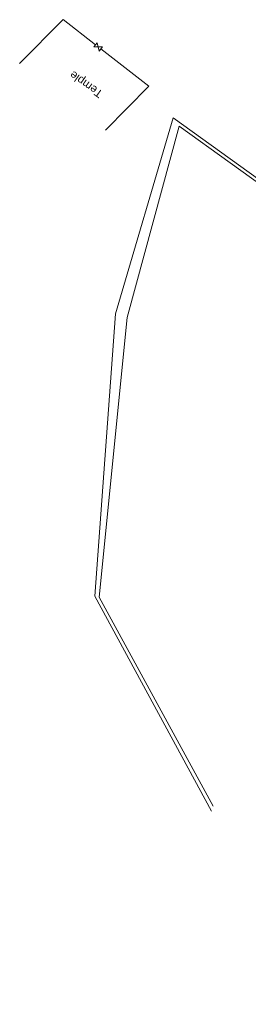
# Model space of a CAD drawing. Header units: metres. Extents: x 592467 to 614288, y 3398001 to 3402649.
# Drawn here: x 610737.5 to 610780.7, y 3401606.1 to 3401790 of the extents above; entities that cross this region are included whole.
import ezdxf

# ---------------------------------------------------------------- set-up
doc = ezdxf.new("R2010")
doc.units = ezdxf.units.M
doc.header["$MEASUREMENT"] = 0
for name, color, linetype, lineweight in [('Compound Wall', 7, 'Continuous', 13), ('Gate', 7, 'Continuous', 13), ('Pond Bottom', 5, 'Continuous', 0), ('Pond Top', 5, 'Continuous', 0), ('Text', 7, 'Continuous', 13)]:
    doc.layers.add(name, color=color, linetype=linetype, lineweight=lineweight)
doc.styles.add('ARIAL', font='arial.ttf')

# ---------------------------------------------------------------- blocks, each defined once
blk = doc.blocks.new('GT')
at = {"layer": 'Gate'}
for p, q in [((-0.5, -0.5), (-0.5, 0.5)), ((-0.5, 0.5), (0.5, -0.5)), ((0.5, 0.5), (0.5, -0.5))]:
    blk.add_line(p, q, dxfattribs=at)
at = {"layer": 'Gate', "flags": 128}
blk.add_lwpolyline([(0.5, 0.5), (-0.5, -0.5)], dxfattribs=at)

msp = doc.modelspace()

# ---------------------------------------------------------------- linework, layer by layer
at = {"layer": 'Compound Wall', "lineweight": 13, "flags": 128}
for points in [[(610737.4627, 3401781.8527), (610745.6402, 3401790.0438), (610751.7177, 3401785.3306)], [(610737.4627, 3401781.8527), (610745.6402, 3401790.0438), (610751.7177, 3401785.3306)], [(610752.7146, 3401784.5516), (610761.7314, 3401777.5489), (610753.5539, 3401769.3578)], [(610752.7146, 3401784.5516), (610761.7314, 3401777.5489), (610753.5539, 3401769.3578)]]:
    msp.add_lwpolyline(points, dxfattribs=at)
at = {"layer": 'Pond Bottom', "flags": 128}
msp.add_lwpolyline([(610773.7619, 3401642.6361), (610752.3706, 3401681.7824), (610757.6611, 3401734.2013), (610767.4111, 3401770.0537), (610891.7429, 3401680.7463), (610864.0308, 3401606.0626)], dxfattribs=at)
msp.add_lwpolyline([(610773.7619, 3401642.6361), (610752.3706, 3401681.7824), (610757.6611, 3401734.2013), (610767.4111, 3401770.0537), (610891.7429, 3401680.7463), (610864.0308, 3401606.0626)], dxfattribs=at)
at = {"layer": 'Pond Top', "flags": 128}
msp.add_lwpolyline([(610773.4369, 3401641.6943), (610751.5779, 3401682.0174), (610755.4458, 3401734.9166), (610766.2365, 3401771.6572), (610892.5501, 3401680.8983), (610865.751, 3401606.73)], dxfattribs=at)
msp.add_lwpolyline([(610773.4369, 3401641.6943), (610751.5779, 3401682.0174), (610755.4458, 3401734.9166), (610766.2365, 3401771.6572), (610892.5501, 3401680.8983), (610865.751, 3401606.73)], dxfattribs=at)

# ---------------------------------------------------------------- block references
at = {"layer": 'Gate', "xscale": 1.265126206530392, "yscale": 0.9997078268568406, "zscale": 1.124613965158773, "rotation": 322.2534410897235}
msp.add_blockref('GT', (610752.2162, 3401784.9411), dxfattribs=at)
msp.add_blockref('GT', (610752.2162, 3401784.9411), dxfattribs=at)

# ---------------------------------------------------------------- texts
at = {"layer": 'Text', "color": 0, "style": 'ARIAL'}
msp.add_text('Temple', height=1.5, rotation=144.672546, dxfattribs=at).set_placement((610753.2168, 3401776.4838))

doc.saveas('drawing.dxf')
